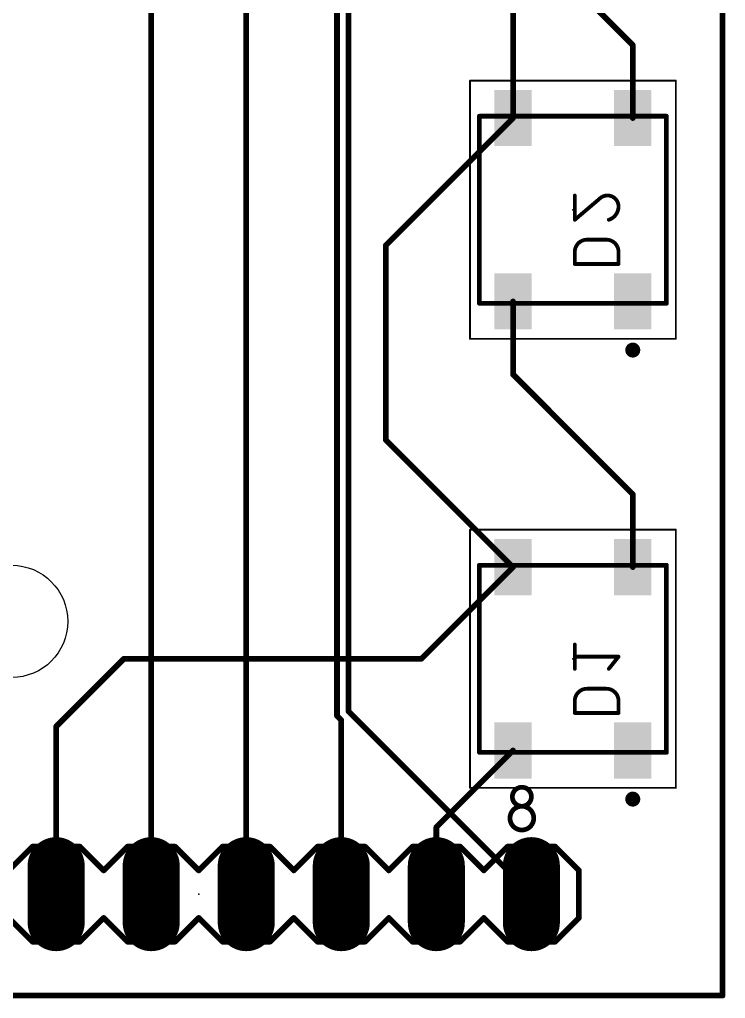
# Model space of a CAD drawing. Extents: x -0.1 to 37.1, y -0.3 to 91.6.
# Drawn here: x 18.21 to 37.08, y -0.08 to 26.08 of the extents above; entities that cross this region are included whole.
import ezdxf

# ---------------------------------------------------------------- set-up
doc = ezdxf.new("R2010")
doc.units = 0
for name, color, linetype in [('1', 12, 'CONTINUOUS'), ('16', 132, 'CONTINUOUS'), ('17', 110, 'CONTINUOUS'), ('20', 31, 'CONTINUOUS'), ('21', 253, 'CONTINUOUS'), ('22', 253, 'CONTINUOUS'), ('23', 53, 'CONTINUOUS'), ('24', 53, 'CONTINUOUS'), ('26', 253, 'CONTINUOUS'), ('40', 132, 'CONTINUOUS'), ('51', 253, 'CONTINUOUS'), ('52', 253, 'CONTINUOUS')]:
    doc.layers.add(name, color=color, linetype=linetype)

# ---------------------------------------------------------------- blocks, each defined once
blk = doc.blocks.new('RECT')
blk.add_solid([(-0.5, -0.5), (0.5, -0.5), (-0.5, 0.5), (0.5, 0.5)])
blk = doc.blocks.new('LONGP100')
at = {"const_width": 1}
blk.add_lwpolyline([(-0.5, 0), (0.5, 0)], dxfattribs=at)
at = {"const_width": 0.5}
for points in [[(-0.5, 0.25, 1), (-0.5, -0.25)], [(0.5, -0.25, 1), (0.5, 0.25)]]:
    blk.add_lwpolyline(points, format="xyb", dxfattribs=at)

msp = doc.modelspace()

# ---------------------------------------------------------------- linework, layer by layer
at = {"layer": '1', "const_width": 0.1524}
for points in [[(37, 91.5), (37, 0)], [(27, 7.6), (27, 37)], [(21.73, 2.71), (21.73, 31.4079)], [(24.27, 2.71), (24.27, 29.2989)], [(26.6952, 7.4737), (26.6952, 27.3048)], [(31.89, 2.71), (27, 7.6)], [(26.81, 7.3589), (26.6952, 7.4737)], [(26.81, 2.71), (26.81, 7.3589)], [(37, 0), (0, 0)]]:
    msp.add_lwpolyline(points, dxfattribs=at)
at = {"layer": '1', "const_width": 0.0762}
for points in [[(26.9619, 7.6, 1), (27.0381, 7.6)], [(27.0269, 7.6269, 1), (26.9731, 7.5731)], [(26.7221, 7.5007, 1), (26.6683, 7.4468)], [(26.6571, 7.4737, 1), (26.7333, 7.4737)], [(26.8481, 7.3589, 1), (26.7719, 7.3589)], [(26.7831, 7.332, 1), (26.8369, 7.3859)], [(21.6919, 2.71, 1), (21.7681, 2.71)], [(24.2319, 2.71, 1), (24.3081, 2.71)], [(26.7719, 2.71, 1), (26.8481, 2.71)], [(31.8631, 2.6831, 1), (31.9169, 2.7369)], [(36.9619, 0, 1), (37.0381, 0)], [(37, -0.0381, 1), (37, 0.0381)]]:
    msp.add_lwpolyline(points, format="xyb", dxfattribs=at)
at = {"layer": '16', "const_width": 0.1524}
for points in [[(37, 0), (37, 91.4)], [(31.4, 28.6), (34.6, 25.4)], [(31.4, 23.45), (31.4, 26.6)], [(34.6, 25.4), (34.6, 23.45)], [(28, 20.05), (31.4, 23.45)], [(28, 14.85), (28, 20.05)], [(31.4, 18.55), (31.4, 16.6)], [(31.4, 16.6), (34.6, 13.4)], [(31.4, 11.45), (28, 14.85)], [(34.6, 13.4), (34.6, 11.45)], [(31.4, 11.45), (28.95, 9)], [(21, 9), (19.19, 7.19)], [(28.95, 9), (21, 9)], [(19.19, 7.19), (19.19, 2.71)], [(31.4, 6.55), (29.35, 4.5)], [(29.35, 4.5), (29.35, 2.71)], [(0, 0), (37, 0)]]:
    msp.add_lwpolyline(points, dxfattribs=at)
at = {"layer": '16', "const_width": 0.0762}
for points in [[(34.6381, 25.4, 1), (34.5619, 25.4)], [(34.5731, 25.3731, 1), (34.6269, 25.4269)], [(31.3619, 23.45, 1), (31.4381, 23.45)], [(31.4269, 23.4231, 1), (31.3731, 23.4769)], [(34.5619, 23.45, 1), (34.6381, 23.45)], [(28.0381, 20.05, 1), (27.9619, 20.05)], [(27.9731, 20.0769, 1), (28.0269, 20.0231)], [(31.4381, 18.55, 1), (31.3619, 18.55)], [(31.3619, 16.6, 1), (31.4381, 16.6)], [(31.4269, 16.6269, 1), (31.3731, 16.5731)], [(28.0269, 14.8769, 1), (27.9731, 14.8231)], [(27.9619, 14.85, 1), (28.0381, 14.85)], [(34.6381, 13.4, 1), (34.5619, 13.4)], [(34.5731, 13.3731, 1), (34.6269, 13.4269)], [(31.4269, 11.4231, 1), (31.3731, 11.4769)], [(31.3731, 11.4231, 1), (31.4269, 11.4769)], [(34.5619, 11.45, 1), (34.6381, 11.45)], [(21, 9.0381, 1), (21, 8.9619)], [(21.0269, 8.9731, 1), (20.9731, 9.0269)], [(28.9231, 9.0269, 1), (28.9769, 8.9731)], [(28.95, 8.9619, 1), (28.95, 9.0381)], [(19.2281, 7.19, 1), (19.1519, 7.19)], [(19.1631, 7.2169, 1), (19.2169, 7.1631)], [(31.4269, 6.5231, 1), (31.3731, 6.5769)], [(29.3881, 4.5, 1), (29.3119, 4.5)], [(29.3231, 4.5269, 1), (29.3769, 4.4731)], [(19.1519, 2.71, 1), (19.2281, 2.71)], [(29.3119, 2.71, 1), (29.3881, 2.71)], [(36.9619, 0, 1), (37.0381, 0)], [(37, -0.0381, 1), (37, 0.0381)]]:
    msp.add_lwpolyline(points, format="xyb", dxfattribs=at)
at = {"layer": '20'}
for p, q in [((37, 0), (37, 91.4)), ((0, 0), (37, 0))]:
    msp.add_line(p, q, dxfattribs=at)
msp.add_circle((18, 10), 1.5, dxfattribs=at)
at = {"layer": '21'}
for points, const_width in [([(31.89, 5.3135, 1), (31.382, 5.3135)], 0.127), ([(31.382, 5.3135, 1), (31.89, 5.3135)], 0.127), ([(31.4138, 5.3135, 1), (31.3503, 5.3135)], 0.0635), ([(31.3503, 5.3135, 1), (31.4138, 5.3135)], 0.0635), ([(31.9217, 5.3135, 1), (31.8583, 5.3135)], 0.0635), ([(31.8583, 5.3135, 1), (31.9217, 5.3135)], 0.0635), ([(31.9535, 4.742, 1), (31.3185, 4.742)], 0.127), ([(31.3185, 4.742, 1), (31.9535, 4.742)], 0.127), ([(31.3502, 4.742, 1), (31.2868, 4.742)], 0.0635), ([(31.2868, 4.742, 1), (31.3502, 4.742)], 0.0635), ([(31.9853, 4.742, 1), (31.9218, 4.742)], 0.0635), ([(31.9218, 4.742, 1), (31.9853, 4.742)], 0.0635), ([(18.555, 4.0181, 1), (18.555, 3.9419)], 0.0762), ([(18.5819, 3.9531, 1), (18.5281, 4.0069)], 0.0762), ([(19.8519, 4.0069, 1), (19.7981, 3.9531)], 0.0762), ([(19.825, 3.9419, 1), (19.825, 4.0181)], 0.0762), ([(21.095, 4.0181, 1), (21.095, 3.9419)], 0.0762), ([(21.1219, 3.9531, 1), (21.0681, 4.0069)], 0.0762), ([(22.3919, 4.0069, 1), (22.3381, 3.9531)], 0.0762), ([(22.365, 3.9419, 1), (22.365, 4.0181)], 0.0762), ([(23.635, 4.0181, 1), (23.635, 3.9419)], 0.0762), ([(23.6619, 3.9531, 1), (23.6081, 4.0069)], 0.0762), ([(24.9319, 4.0069, 1), (24.8781, 3.9531)], 0.0762), ([(24.905, 3.9419, 1), (24.905, 4.0181)], 0.0762), ([(26.175, 4.0181, 1), (26.175, 3.9419)], 0.0762), ([(26.2019, 3.9531, 1), (26.1481, 4.0069)], 0.0762), ([(27.4719, 4.0069, 1), (27.4181, 3.9531)], 0.0762), ([(27.445, 3.9419, 1), (27.445, 4.0181)], 0.0762), ([(28.715, 4.0181, 1), (28.715, 3.9419)], 0.0762), ([(28.7419, 3.9531, 1), (28.6881, 4.0069)], 0.0762), ([(30.0119, 4.0069, 1), (29.9581, 3.9531)], 0.0762), ([(29.985, 3.9419, 1), (29.985, 4.0181)], 0.0762), ([(31.255, 4.0181, 1), (31.255, 3.9419)], 0.0762), ([(31.2819, 3.9531, 1), (31.2281, 4.0069)], 0.0762), ([(32.5519, 4.0069, 1), (32.4981, 3.9531)], 0.0762), ([(32.525, 3.9419, 1), (32.525, 4.0181)], 0.0762), ([(20.4331, 3.3719, 1), (20.4869, 3.3181)], 0.0762), ([(20.4331, 3.3181, 1), (20.4869, 3.3719)], 0.0762), ([(22.9731, 3.3719, 1), (23.0269, 3.3181)], 0.0762), ([(22.9731, 3.3181, 1), (23.0269, 3.3719)], 0.0762), ([(25.5131, 3.3719, 1), (25.5669, 3.3181)], 0.0762), ([(25.5131, 3.3181, 1), (25.5669, 3.3719)], 0.0762), ([(28.0531, 3.3719, 1), (28.1069, 3.3181)], 0.0762), ([(28.0531, 3.3181, 1), (28.1069, 3.3719)], 0.0762), ([(30.5931, 3.3719, 1), (30.6469, 3.3181)], 0.0762), ([(30.5931, 3.3181, 1), (30.6469, 3.3719)], 0.0762), ([(33.1981, 3.345, 1), (33.1219, 3.345)], 0.0762), ([(33.1331, 3.3181, 1), (33.1869, 3.3719)], 0.0762), ([(20.4869, 2.1019, 1), (20.4331, 2.0481)], 0.0762), ([(20.4869, 2.0481, 1), (20.4331, 2.1019)], 0.0762), ([(23.0269, 2.1019, 1), (22.9731, 2.0481)], 0.0762), ([(23.0269, 2.0481, 1), (22.9731, 2.1019)], 0.0762), ([(25.5669, 2.1019, 1), (25.5131, 2.0481)], 0.0762), ([(25.5669, 2.0481, 1), (25.5131, 2.1019)], 0.0762), ([(28.1069, 2.1019, 1), (28.0531, 2.0481)], 0.0762), ([(28.1069, 2.0481, 1), (28.0531, 2.1019)], 0.0762), ([(30.6469, 2.1019, 1), (30.5931, 2.0481)], 0.0762), ([(30.6469, 2.0481, 1), (30.5931, 2.1019)], 0.0762), ([(33.1219, 2.075, 1), (33.1981, 2.075)], 0.0762), ([(33.1869, 2.0481, 1), (33.1331, 2.1019)], 0.0762), ([(18.555, 1.4781, 1), (18.555, 1.4019)], 0.0762), ([(18.5281, 1.4131, 1), (18.5819, 1.4669)], 0.0762), ([(19.7981, 1.4669, 1), (19.8519, 1.4131)], 0.0762), ([(19.825, 1.4019, 1), (19.825, 1.4781)], 0.0762), ([(21.095, 1.4781, 1), (21.095, 1.4019)], 0.0762), ([(21.0681, 1.4131, 1), (21.1219, 1.4669)], 0.0762), ([(22.3381, 1.4669, 1), (22.3919, 1.4131)], 0.0762), ([(22.365, 1.4019, 1), (22.365, 1.4781)], 0.0762), ([(23.635, 1.4781, 1), (23.635, 1.4019)], 0.0762), ([(23.6081, 1.4131, 1), (23.6619, 1.4669)], 0.0762), ([(24.8781, 1.4669, 1), (24.9319, 1.4131)], 0.0762), ([(24.905, 1.4019, 1), (24.905, 1.4781)], 0.0762), ([(26.175, 1.4781, 1), (26.175, 1.4019)], 0.0762), ([(26.1481, 1.4131, 1), (26.2019, 1.4669)], 0.0762), ([(27.4181, 1.4669, 1), (27.4719, 1.4131)], 0.0762), ([(27.445, 1.4019, 1), (27.445, 1.4781)], 0.0762), ([(28.715, 1.4781, 1), (28.715, 1.4019)], 0.0762), ([(28.6881, 1.4131, 1), (28.7419, 1.4669)], 0.0762), ([(29.9581, 1.4669, 1), (30.0119, 1.4131)], 0.0762), ([(29.985, 1.4019, 1), (29.985, 1.4781)], 0.0762), ([(31.255, 1.4781, 1), (31.255, 1.4019)], 0.0762), ([(31.2281, 1.4131, 1), (31.2819, 1.4669)], 0.0762), ([(32.4981, 1.4669, 1), (32.5519, 1.4131)], 0.0762), ([(32.525, 1.4019, 1), (32.525, 1.4781)], 0.0762)]:
    msp.add_lwpolyline(points, format="xyb", dxfattribs=dict(at, const_width=const_width))
at = {"layer": '21', "const_width": 0.1524}
for points in [[(17.92, 3.345), (18.555, 3.98)], [(18.555, 3.98), (19.825, 3.98)], [(19.825, 3.98), (20.46, 3.345)], [(21.095, 3.98), (20.46, 3.345)], [(21.095, 3.98), (22.365, 3.98)], [(22.365, 3.98), (23, 3.345)], [(23.635, 3.98), (23, 3.345)], [(23.635, 3.98), (24.905, 3.98)], [(24.905, 3.98), (25.54, 3.345)], [(25.54, 3.345), (26.175, 3.98)], [(26.175, 3.98), (27.445, 3.98)], [(27.445, 3.98), (28.08, 3.345)], [(28.08, 3.345), (28.715, 3.98)], [(28.715, 3.98), (29.985, 3.98)], [(29.985, 3.98), (30.62, 3.345)], [(31.255, 3.98), (30.62, 3.345)], [(31.255, 3.98), (32.525, 3.98)], [(32.525, 3.98), (33.16, 3.345)], [(33.16, 3.345), (33.16, 2.075)], [(18.555, 1.44), (17.92, 2.075)], [(20.46, 2.075), (19.825, 1.44)], [(20.46, 2.075), (21.095, 1.44)], [(23, 2.075), (22.365, 1.44)], [(23, 2.075), (23.635, 1.44)], [(25.54, 2.075), (24.905, 1.44)], [(26.175, 1.44), (25.54, 2.075)], [(28.08, 2.075), (27.445, 1.44)], [(28.715, 1.44), (28.08, 2.075)], [(30.62, 2.075), (29.985, 1.44)], [(30.62, 2.075), (31.255, 1.44)], [(33.16, 2.075), (32.525, 1.44)], [(19.825, 1.44), (18.555, 1.44)], [(22.365, 1.44), (21.095, 1.44)], [(24.905, 1.44), (23.635, 1.44)], [(27.445, 1.44), (26.175, 1.44)], [(29.985, 1.44), (28.715, 1.44)], [(32.525, 1.44), (31.255, 1.44)]]:
    msp.add_lwpolyline(points, dxfattribs=at)
at = {"layer": '22', "const_width": 0.127}
for points in [[(30.5, 18.5), (30.5, 23.5)], [(32.2135, 23.5), (33.7865, 23.5)], [(35.5, 23.5), (35.5, 18.5)], [(32.2135, 18.5), (33.7865, 18.5)], [(30.5, 6.5), (30.5, 11.5)], [(32.2135, 11.5), (33.7865, 11.5)], [(35.5, 11.5), (35.5, 6.5)], [(32.2135, 6.5), (33.7865, 6.5)]]:
    msp.add_lwpolyline(points, dxfattribs=at)
at = {"layer": '22'}
for points, const_width in [([(30.5317, 23.5, 1), (30.4683, 23.5)], 0.0635), ([(32.2135, 23.5317, 1), (32.2135, 23.4683)], 0.0635), ([(33.7865, 23.4683, 1), (33.7865, 23.5317)], 0.0635), ([(35.5318, 23.5, 1), (35.4682, 23.5)], 0.0635), ([(30.4683, 18.5, 1), (30.5317, 18.5)], 0.0635), ([(32.2135, 18.5317, 1), (32.2135, 18.4683)], 0.0635), ([(33.7865, 18.4683, 1), (33.7865, 18.5317)], 0.0635), ([(35.4682, 18.5, 1), (35.5318, 18.5)], 0.0635), ([(34.6, 17.15, 1), (34.6, 17.35, 1), (34.6, 17.15)], 0.2), ([(30.5317, 11.5, 1), (30.4683, 11.5)], 0.0635), ([(32.2135, 11.5318, 1), (32.2135, 11.4682)], 0.0635), ([(33.7865, 11.4682, 1), (33.7865, 11.5318)], 0.0635), ([(35.5318, 11.5, 1), (35.4682, 11.5)], 0.0635), ([(32.2135, 6.5317, 1), (32.2135, 6.4683)], 0.0635), ([(33.7865, 6.4683, 1), (33.7865, 6.5317)], 0.0635), ([(30.4683, 6.5, 1), (30.5317, 6.5)], 0.0635), ([(35.4682, 6.5, 1), (35.5318, 6.5)], 0.0635), ([(34.6, 5.15, 1), (34.6, 5.35, 1), (34.6, 5.15)], 0.2)]:
    msp.add_lwpolyline(points, format="xyb", dxfattribs=dict(at, const_width=const_width))
at = {"layer": '23'}
msp.add_point((23, 2.71), dxfattribs=at)
at = {"layer": '24'}
for p in [(33, 21), (33, 9)]:
    msp.add_point(p, dxfattribs=at)
at = {"layer": '26', "const_width": 0.1016}
for points in [[(33.0508, 20.7319), (33.0508, 21.381)], [(33.6999, 21.2836), (33.0508, 20.7319)], [(33.8946, 20.1999), (33.3754, 20.1999)], [(33.0508, 19.8754), (33.0508, 19.5508)], [(34.2192, 19.5508), (34.2192, 19.8754)], [(33.0508, 19.5508), (34.2192, 19.5508)], [(33.0508, 8.7319), (33.0508, 9.381)], [(34.2192, 9.0564), (33.0508, 9.0564)], [(33.9596, 8.7319), (34.2192, 9.0564)], [(33.8946, 8.1999), (33.3754, 8.1999)], [(33.0508, 7.8754), (33.0508, 7.5508)], [(34.2192, 7.5508), (34.2192, 7.8754)], [(33.0508, 7.5508), (34.2192, 7.5508)]]:
    msp.add_lwpolyline(points, dxfattribs=at)
at = {"layer": '26'}
for points, const_width in [([(33.0762, 21.381, 1), (33.0254, 21.381)], 0.0508), ([(33.9271, 21.381, 0.2053), (33.6999, 21.2836)], 0.1016), ([(33.6815, 21.3012, 1), (33.7183, 21.2661)], 0.0508), ([(33.7164, 21.2643, 1), (33.6835, 21.303)], 0.0508), ([(34.2192, 21.0889, 0.4142), (33.9271, 21.381)], 0.1016), ([(33.9271, 21.4064, 1), (33.9271, 21.3556)], 0.0508), ([(33.9271, 21.3556, 1), (33.9271, 21.4064)], 0.0508), ([(33.9596, 20.7319, 0.3252), (34.2192, 21.0889)], 0.1016), ([(34.2446, 21.0889, 1), (34.1938, 21.0889)], 0.0508), ([(34.1938, 21.0889, 1), (34.2446, 21.0889)], 0.0508), ([(33.0343, 20.7513, 1), (33.0673, 20.7125)], 0.0508), ([(33.0254, 20.7319, 1), (33.0762, 20.7319)], 0.0508), ([(33.9517, 20.7561, 1), (33.9674, 20.7077)], 0.0508), ([(33.3754, 20.1999, 0.4142), (33.0508, 19.8754)], 0.1016), ([(33.3754, 20.2253, 1), (33.3754, 20.1745)], 0.0508), ([(33.3754, 20.1745, 1), (33.3754, 20.2253)], 0.0508), ([(34.2192, 19.8754, 0.4142), (33.8946, 20.1999)], 0.1016), ([(33.8946, 20.2253, 1), (33.8946, 20.1745)], 0.0508), ([(33.8946, 20.1745, 1), (33.8946, 20.2253)], 0.0508), ([(33.0762, 19.8754, 1), (33.0254, 19.8754)], 0.0508), ([(33.0254, 19.8754, 1), (33.0762, 19.8754)], 0.0508), ([(34.2446, 19.8754, 1), (34.1938, 19.8754)], 0.0508), ([(34.1938, 19.8754, 1), (34.2446, 19.8754)], 0.0508), ([(33.0508, 19.5762, 1), (33.0508, 19.5254)], 0.0508), ([(33.0254, 19.5508, 1), (33.0762, 19.5508)], 0.0508), ([(34.1938, 19.5508, 1), (34.2446, 19.5508)], 0.0508), ([(34.2192, 19.5254, 1), (34.2192, 19.5762)], 0.0508), ([(33.0762, 9.381, 1), (33.0254, 9.381)], 0.0508), ([(33.0508, 9.0818, 1), (33.0508, 9.0311)], 0.0508), ([(34.239, 9.0406, 1), (34.1994, 9.0723)], 0.0508), ([(34.2192, 9.0311, 1), (34.2192, 9.0818)], 0.0508), ([(33.0254, 8.7319, 1), (33.0762, 8.7319)], 0.0508), ([(33.9397, 8.7478, 1), (33.9794, 8.716)], 0.0508), ([(33.3754, 8.1999, 0.4142), (33.0508, 7.8754)], 0.1016), ([(33.3754, 8.2253, 1), (33.3754, 8.1745)], 0.0508), ([(33.3754, 8.1745, 1), (33.3754, 8.2253)], 0.0508), ([(34.2192, 7.8754, 0.4142), (33.8946, 8.1999)], 0.1016), ([(33.8946, 8.2253, 1), (33.8946, 8.1745)], 0.0508), ([(33.8946, 8.1745, 1), (33.8946, 8.2253)], 0.0508), ([(33.0762, 7.8754, 1), (33.0254, 7.8754)], 0.0508), ([(33.0254, 7.8754, 1), (33.0762, 7.8754)], 0.0508), ([(34.2446, 7.8754, 1), (34.1938, 7.8754)], 0.0508), ([(34.1938, 7.8754, 1), (34.2446, 7.8754)], 0.0508), ([(33.0508, 7.5762, 1), (33.0508, 7.5254)], 0.0508), ([(34.2192, 7.5254, 1), (34.2192, 7.5762)], 0.0508), ([(33.0254, 7.5508, 1), (33.0762, 7.5508)], 0.0508), ([(34.1938, 7.5508, 1), (34.2446, 7.5508)], 0.0508)]:
    msp.add_lwpolyline(points, format="xyb", dxfattribs=dict(at, const_width=const_width))
at = {"layer": '40', "const_width": 0.05}
for points in [[(35.75, 24.45), (30.25, 24.45)], [(30.25, 24.45), (30.25, 17.55)], [(35.75, 17.55), (35.75, 24.45)], [(30.25, 17.55), (35.75, 17.55)], [(35.75, 12.45), (30.25, 12.45)], [(30.25, 12.45), (30.25, 5.55)], [(35.75, 5.55), (35.75, 12.45)], [(30.25, 5.55), (35.75, 5.55)]]:
    msp.add_lwpolyline(points, dxfattribs=at)
at = {"layer": '40', "const_width": 0.025}
for points in [[(30.25, 24.4625, 1), (30.25, 24.4375)], [(30.2625, 24.45, 1), (30.2375, 24.45)], [(35.7625, 24.45, 1), (35.7375, 24.45)], [(35.75, 24.4375, 1), (35.75, 24.4625)], [(30.25, 17.5625, 1), (30.25, 17.5375)], [(30.2375, 17.55, 1), (30.2625, 17.55)], [(35.7375, 17.55, 1), (35.7625, 17.55)], [(35.75, 17.5375, 1), (35.75, 17.5625)], [(30.25, 12.4625, 1), (30.25, 12.4375)], [(30.2625, 12.45, 1), (30.2375, 12.45)], [(35.7625, 12.45, 1), (35.7375, 12.45)], [(35.75, 12.4375, 1), (35.75, 12.4625)], [(30.25, 5.5625, 1), (30.25, 5.5375)], [(30.2375, 5.55, 1), (30.2625, 5.55)], [(35.7375, 5.55, 1), (35.7625, 5.55)], [(35.75, 5.5375, 1), (35.75, 5.5625)]]:
    msp.add_lwpolyline(points, format="xyb", dxfattribs=at)
at = {"layer": '52', "const_width": 0.127}
for points in [[(30.5, 18.5), (30.5, 23.5)], [(30.5, 23.5), (35.5, 23.5)], [(35.5, 23.5), (35.5, 18.5)], [(35.5, 18.5), (30.5, 18.5)], [(30.5, 6.5), (30.5, 11.5)], [(30.5, 11.5), (35.5, 11.5)], [(35.5, 11.5), (35.5, 6.5)], [(35.5, 6.5), (30.5, 6.5)]]:
    msp.add_lwpolyline(points, dxfattribs=at)
at = {"layer": '52'}
for points, const_width in [([(30.5317, 23.5, 1), (30.4683, 23.5)], 0.0635), ([(30.5, 23.5317, 1), (30.5, 23.4683)], 0.0635), ([(35.5318, 23.5, 1), (35.4682, 23.5)], 0.0635), ([(35.5, 23.4683, 1), (35.5, 23.5317)], 0.0635), ([(30.5, 18.5317, 1), (30.5, 18.4683)], 0.0635), ([(30.4683, 18.5, 1), (30.5317, 18.5)], 0.0635), ([(35.4682, 18.5, 1), (35.5318, 18.5)], 0.0635), ([(35.5, 18.4683, 1), (35.5, 18.5317)], 0.0635), ([(34.6, 17.15, 1), (34.6, 17.35, 1), (34.6, 17.15)], 0.2), ([(30.5, 11.5318, 1), (30.5, 11.4682)], 0.0635), ([(30.5317, 11.5, 1), (30.4683, 11.5)], 0.0635), ([(35.5318, 11.5, 1), (35.4682, 11.5)], 0.0635), ([(35.5, 11.4682, 1), (35.5, 11.5318)], 0.0635), ([(30.5, 6.5317, 1), (30.5, 6.4683)], 0.0635), ([(35.5, 6.4683, 1), (35.5, 6.5317)], 0.0635), ([(30.4683, 6.5, 1), (30.5317, 6.5)], 0.0635), ([(35.4682, 6.5, 1), (35.5318, 6.5)], 0.0635), ([(34.6, 5.15, 1), (34.6, 5.35, 1), (34.6, 5.15)], 0.2)]:
    msp.add_lwpolyline(points, format="xyb", dxfattribs=dict(at, const_width=const_width))

# ---------------------------------------------------------------- block references
at = {"layer": '16', "xscale": 1.5, "rotation": 90}
for p in [(31.4, 23.45), (34.6, 23.45), (31.4, 18.55), (34.6, 18.55), (31.4, 11.45), (34.6, 11.45), (31.4, 6.55), (34.6, 6.55)]:
    msp.add_blockref('RECT', p, dxfattribs=at)
at = {"layer": '17', "xscale": 1.524, "yscale": 1.524, "rotation": 90}
for p in [(19.19, 2.71), (19.19, 2.71), (21.73, 2.71), (21.73, 2.71), (24.27, 2.71), (24.27, 2.71), (26.81, 2.71), (26.81, 2.71), (29.35, 2.71), (29.35, 2.71), (31.89, 2.71), (31.89, 2.71)]:
    msp.add_blockref('LONGP100', p, dxfattribs=at)
at = {"layer": '51', "xscale": 0.508, "yscale": 0.508}
for p in [(19.19, 2.71), (21.73, 2.71), (24.27, 2.71), (26.81, 2.71), (29.35, 2.71), (31.89, 2.71)]:
    msp.add_blockref('RECT', p, dxfattribs=at)

doc.saveas('drawing.dxf')
